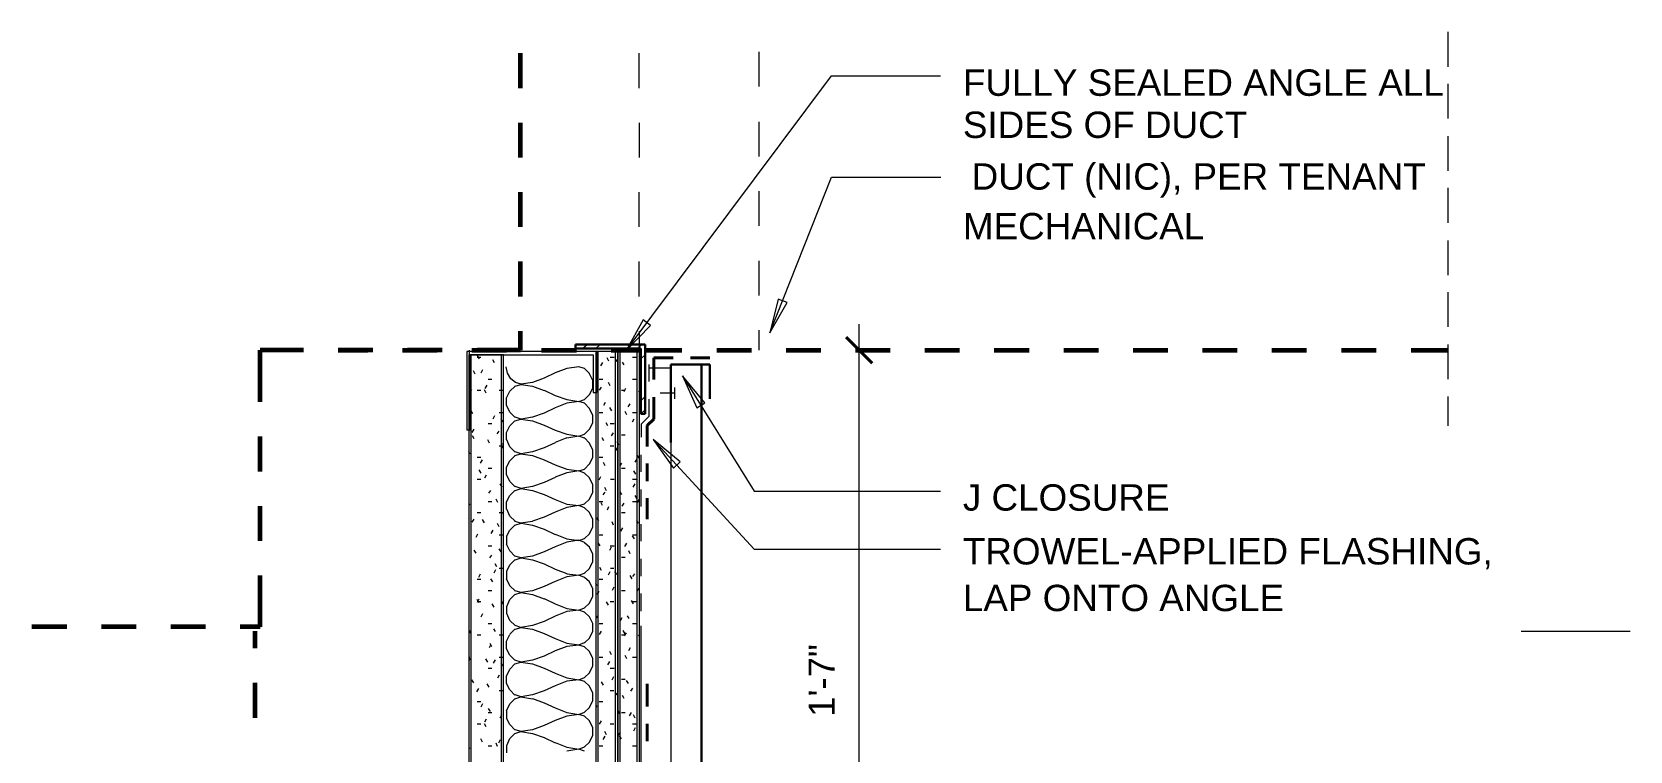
# Model space of a CAD drawing. Header units: inches. Extents: x -293 to 39679, y -468 to 488.
# Drawn here: x 475.31 to 522.43, y 420.4 to 441.59 of the extents above; entities that cross this region are included whole.
import ezdxf

# ---------------------------------------------------------------- set-up
doc = ezdxf.new("R2010")
doc.units = ezdxf.units.IN
doc.header["$MEASUREMENT"] = 0
doc.layers.add('PDF_Geometry', color=7, linetype='Continuous')
doc.layers.add('PDF_Text', color=7, linetype='Continuous')
doc.styles.add('PDF Arial', font='arial.ttf')

msp = doc.modelspace()

# ---------------------------------------------------------------- linework, layer by layer
at = {"layer": 'PDF_Geometry', "color": 253, "lineweight": 9, "true_color": 0xa9a9a9}
for points in [[(517.05643, 441.58833), (517.05643, 440.56506)], [(517.05737, 440.06068), (517.05737, 439.03785)], [(517.05655, 438.51968), (517.05655, 437.49596)], [(517.05769, 436.99203), (517.05769, 435.96891)], [(517.05563, 435.44881), (517.05563, 434.42498)], [(517.05565, 433.92116), (517.05565, 432.89809)], [(517.05639, 432.38017), (517.05639, 431.35656)], [(517.05687, 430.85252), (517.05687, 429.97879)]]:
    msp.add_lwpolyline(points, dxfattribs=at)
at = {"layer": 'PDF_Geometry', "color": 253, "lineweight": 60, "true_color": 0xa9a9a9}
for points in [[(489.71769, 439.93763), (489.71769, 440.96126)], [(489.71802, 437.89305), (489.71802, 438.91549)], [(489.71685, 435.84492), (489.71685, 436.86751)], [(489.71838, 433.79915), (489.71838, 434.82174)], [(489.71874, 432.2171), (489.71874, 432.77598)], [(482.03754, 430.68704), (482.03754, 432.21562)], [(483.31976, 432.21562), (482.03754, 432.21562)], [(485.36555, 432.21562), (484.34266, 432.21562)], [(484.34266, 432.21562), (485.21572, 432.21562)], [(486.23862, 432.21562), (487.26151, 432.21562)], [(487.41134, 432.21562), (486.38845, 432.21562)], [(488.28441, 432.21562), (489.30874, 432.21562)], [(489.7179, 432.21562), (488.43568, 432.21562)], [(490.33164, 432.21562), (491.3675, 432.21562)], [(492.39183, 432.21562), (493.2649, 432.21562)], [(493.38736, 432.21562), (494.47796, 432.21562)], [(495.50086, 432.21562), (496.52519, 432.21562)], [(497.54809, 432.21562), (498.57098, 432.21562)], [(499.59388, 432.21562), (500.61677, 432.21562)], [(501.64111, 432.21562), (502.66401, 432.21562)], [(503.6869, 432.21562), (504.7098, 432.21562)], [(505.73269, 432.21562), (506.75559, 432.21562)], [(507.77992, 432.21562), (508.80282, 432.21562)], [(509.82571, 432.21562), (510.84861, 432.21562)], [(511.8715, 432.21562), (512.89584, 432.21562)], [(513.91873, 432.21562), (514.94163, 432.21562)], [(515.97893, 432.21562), (517.05657, 432.21562)], [(482.03705, 428.6419), (482.03705, 429.66508)], [(482.03782, 426.59667), (482.03782, 427.61932)], [(482.03754, 424.05881), (482.03754, 425.57356)], [(476.33589, 424.05925), (475.31236, 424.05925)], [(478.38154, 424.05925), (477.35941, 424.05925)], [(480.42859, 424.05925), (479.40507, 424.05925)], [(482.03758, 424.05925), (481.45212, 424.05925)]]:
    msp.add_lwpolyline(points, dxfattribs=at)
at = {"layer": 'PDF_Geometry', "lineweight": 9}
for points in [[(493.20999, 440.96126), (493.20999, 439.93763)], [(496.7427, 441.00128), (496.7427, 439.97748)], [(492.828, 432.20289), (498.88436, 440.29194)], [(498.88436, 440.29194), (502.10478, 440.29194)], [(493.21063, 438.91549), (493.21063, 437.89305)], [(496.74363, 438.94218), (496.74363, 437.91962)], [(497.07216, 432.722), (498.88557, 437.30557)], [(498.88557, 437.30557), (502.10614, 437.30557)], [(493.20923, 436.86751), (493.20923, 435.84492)], [(496.7438, 436.89641), (496.7438, 435.8737)], [(493.21005, 434.82174), (493.21005, 433.79915)], [(496.74362, 434.84843), (496.74362, 433.82572)], [(493.21065, 432.77598), (493.21065, 432.2171)], [(496.74304, 432.80266), (496.74304, 432.21628)], [(499.7047, 411.98482), (499.7047, 432.98056)], [(489.21258, 432.07997), (488.19028, 432.07997)], [(488.19028, 432.07997), (488.19028, 412.84482)], [(488.20373, 432.21562), (488.20373, 432.07875)], [(488.25795, 412.84482), (488.25795, 432.07997)], [(489.15931, 412.84482), (489.15931, 432.07997)], [(489.21258, 412.84482), (489.21258, 432.07997)], [(491.94223, 432.17559), (491.94223, 412.70789)], [(492.58323, 432.17559), (491.94223, 432.17559)], [(492.00993, 412.70789), (492.00993, 432.17559)], [(492.51409, 412.70789), (492.51409, 432.17559)], [(492.58323, 432.17559), (492.58323, 412.70789)], [(493.22423, 432.17559), (492.58323, 432.17559)], [(492.58323, 412.70789), (492.58323, 432.17559)], [(492.65093, 412.70789), (492.65093, 432.17559)], [(493.15653, 412.70789), (493.15653, 432.17559)], [(493.22423, 412.70789), (493.22423, 432.17559)], [(499.70337, 432.21562), (499.676, 432.21562)], [(499.70337, 432.21562), (500.46694, 432.21562)], [(488.1896, 431.68416), (488.21691, 431.68416)], [(488.43455, 432.01104), (488.54395, 432.01104)], [(488.50495, 431.95827), (488.45024, 432.05329)], [(488.60065, 431.6308), (488.54604, 431.53595)], [(488.95488, 431.83602), (488.9002, 431.93099)], [(489.33678, 431.5352), (489.29652, 431.72641)], [(491.08265, 431.67082), (490.74056, 431.54865)], [(491.43725, 431.72641), (491.08358, 431.67178)], [(491.60115, 431.67178), (491.43725, 431.72641)], [(491.75102, 431.52134), (491.60009, 431.67082)], [(492.13274, 431.84871), (492.07808, 431.75378)], [(492.32282, 431.88936), (492.26956, 431.98436)], [(492.36423, 432.01104), (492.47363, 432.01104)], [(492.58275, 431.97102), (492.52806, 431.87603)], [(492.77344, 431.78006), (492.72022, 431.86206)], [(493.01918, 432.01104), (493.12857, 432.01104)], [(494.15209, 431.68416), (493.51099, 431.68416)], [(494.15071, 431.79312), (494.15071, 416.30904)], [(488.25827, 431.05662), (488.20378, 431.15271)], [(488.38118, 431.50705), (488.32658, 431.60189)], [(488.72236, 431.17939), (488.66785, 431.08329)], [(488.76281, 431.35729), (488.87191, 431.35729)], [(489.43231, 431.37142), (489.33606, 431.53518)], [(489.40418, 431.00212), (489.55477, 431.15271)], [(489.56854, 431.26153), (489.43217, 431.37063)], [(489.55378, 431.15157), (489.73166, 431.20608)], [(489.73244, 431.20714), (489.56743, 431.26167)], [(489.73166, 431.20608), (490.07163, 431.15157)], [(490.0725, 431.26167), (489.73244, 431.20714)], [(490.07251, 431.15271), (490.41384, 431.02937)], [(490.41313, 431.38397), (490.07289, 431.26051)], [(490.74149, 431.54852), (490.41394, 431.38475)], [(491.84477, 431.31564), (491.74996, 431.51961)], [(491.84546, 431.09689), (491.84546, 431.31504)], [(492.03703, 431.35729), (492.14612, 431.35729)], [(492.36538, 431.16553), (492.30942, 431.26167)], [(493.0203, 431.35729), (493.12939, 431.35729)], [(494.49279, 431.4529), (496.60805, 428.05672)], [(488.27236, 431.05709), (488.21788, 430.96104)], [(488.43639, 431.03041), (488.54533, 431.03041)], [(488.70917, 430.94771), (488.6547, 431.04375)], [(489.09146, 431.03041), (489.2004, 431.03041)], [(489.3079, 430.59259), (489.3079, 430.81027)], [(489.30809, 430.81088), (489.40411, 431.0015)], [(490.41451, 431.03041), (490.74134, 430.8799)], [(490.74028, 430.8792), (491.08265, 430.75601)], [(491.43644, 430.70131), (491.08145, 430.64691)], [(491.08274, 430.7569), (491.43638, 430.70249)], [(491.43638, 430.70249), (491.60103, 430.7569)], [(491.59962, 430.64691), (491.43644, 430.70131)], [(491.59957, 430.75545), (491.75, 430.90588)], [(491.75063, 430.90642), (491.84526, 431.09712)], [(492.09203, 431.12603), (492.03753, 431.02995)], [(492.21379, 430.67462), (492.15941, 430.57873)], [(492.69223, 431.03041), (492.80117, 431.03041)], [(492.81387, 431.08378), (492.75939, 430.98771)], [(493.22298, 430.98761), (493.21008, 431.01484)], [(494.26124, 430.94813), (493.83852, 430.94813)], [(494.26058, 431.11046), (494.26058, 430.78353)], [(488.18976, 430.37443), (488.21692, 430.37443)], [(488.23221, 430.32106), (488.19076, 430.26676)], [(488.31345, 430.33423), (488.25912, 430.43002)], [(488.95346, 430.27881), (488.89916, 430.18308)], [(489.09029, 430.37443), (489.19892, 430.37443)], [(489.40375, 430.38775), (489.30789, 430.59235)], [(489.55395, 430.23768), (489.40386, 430.38777)], [(489.73191, 430.1845), (489.55477, 430.23879)], [(490.07334, 430.23879), (489.73191, 430.1845)], [(490.41332, 430.36109), (490.07314, 430.23817)], [(490.74046, 430.51007), (490.41293, 430.3599)], [(491.08191, 430.64794), (490.74131, 430.51199)], [(491.75165, 430.49768), (491.60139, 430.64794)], [(491.84537, 430.29222), (491.74955, 430.49673)], [(491.84606, 430.07353), (491.84606, 430.29215)], [(492.03628, 430.37443), (492.14635, 430.37443)], [(492.40629, 430.42981), (492.35194, 430.52564)], [(492.85536, 430.30533), (492.80103, 430.40111)], [(492.93874, 430.6346), (492.88293, 430.53872)], [(493.01971, 430.37443), (493.12835, 430.37443)], [(488.33909, 429.883), (488.28489, 429.78743)], [(488.76262, 430.04755), (488.87253, 430.04755)], [(489.07715, 429.82963), (489.02296, 429.74835)], [(489.19944, 430.0875), (489.14517, 430.1832)], [(489.30754, 429.56924), (489.30754, 429.78738)], [(489.30762, 429.7874), (489.40322, 429.97862)], [(489.40433, 429.9799), (489.55426, 430.12983)], [(489.55365, 430.12892), (489.73075, 430.1832)], [(489.73075, 430.1832), (490.07209, 430.12892)], [(490.07259, 430.12983), (490.41386, 430.00703)], [(490.41334, 430.0053), (490.74015, 429.85545)], [(490.74125, 429.85632), (491.08211, 429.73366)], [(491.08278, 429.73402), (491.43772, 429.67985)], [(491.43772, 429.67985), (491.60165, 429.73402)], [(491.59981, 429.73323), (491.74958, 429.883)], [(491.75012, 429.88294), (491.84576, 430.07424)], [(492.29545, 429.97859), (492.2412, 430.07424)], [(492.36536, 430.04755), (492.47385, 430.04755)], [(492.44639, 429.77404), (492.39079, 429.69278)], [(493.05995, 430.1832), (493.00567, 430.0875)], [(488.18867, 429.39157), (488.21714, 429.39157)], [(488.35251, 429.59628), (488.29835, 429.69177)], [(488.80318, 429.47403), (488.74905, 429.56947)], [(489.08966, 429.39157), (489.19926, 429.39157)], [(489.19926, 429.39157), (489.14375, 429.29621)], [(489.21259, 429.4064), (489.18554, 429.46051)], [(489.4043, 429.36434), (489.30886, 429.56947)], [(489.55385, 429.21545), (489.40441, 429.36489)], [(490.41353, 429.33821), (490.07342, 429.21582)], [(490.74027, 429.48719), (490.41276, 429.33768)], [(491.08261, 429.62506), (490.74208, 429.48828)], [(491.43596, 429.67843), (491.0811, 429.62427)], [(491.59985, 429.62427), (491.43596, 429.67843)], [(491.75084, 429.47545), (491.60124, 429.62506)], [(491.84594, 429.26881), (491.75054, 429.47385)], [(491.84518, 429.05161), (491.84518, 429.26927)], [(492.17401, 429.54384), (492.11987, 429.62506)], [(492.36342, 429.39157), (492.47302, 429.39157)], [(492.56944, 429.33821), (492.51537, 429.24286)], [(492.5834, 429.4748), (492.56916, 429.5161)], [(492.62337, 429.41974), (492.58208, 429.47385)], [(492.69279, 429.72068), (492.80112, 429.72068)], [(493.63295, 429.58281), (496.60598, 426.34909)], [(488.23089, 429.14764), (488.19107, 429.21591)], [(488.43571, 429.0647), (488.54515, 429.0647)], [(488.58525, 428.98242), (488.52984, 428.88722)], [(489.30859, 428.76536), (489.40378, 428.95574)], [(489.40452, 428.95625), (489.55521, 429.10695)], [(489.55354, 429.10628), (489.73129, 429.16031)], [(489.73283, 429.16186), (489.55505, 429.21591)], [(489.73129, 429.16031), (490.07256, 429.10628)], [(490.07276, 429.21591), (489.73283, 429.16186)], [(490.0741, 429.10695), (490.41387, 428.98469)], [(490.41248, 428.98242), (490.7407, 428.83181)], [(490.74074, 428.83344), (491.08295, 428.71132)], [(491.59997, 428.70959), (491.75051, 428.86012)], [(491.75097, 428.8609), (491.8462, 429.05135)], [(492.03745, 429.0647), (492.14547, 429.0647)], [(492.21489, 428.8072), (492.16092, 428.90237)], [(492.69091, 428.8868), (492.63694, 428.79165)], [(493.14265, 429.01133), (493.08865, 428.91612)], [(493.22442, 429.02449), (493.1704, 429.10695)], [(488.43652, 428.41094), (488.54565, 428.41094)], [(488.55781, 428.58715), (488.50247, 428.68223)], [(488.70927, 428.53324), (488.65396, 428.43823)], [(488.76364, 428.73782), (488.87293, 428.73782)], [(489.40483, 428.34237), (489.30839, 428.54658)], [(489.3086, 428.5459), (489.3086, 428.7645)], [(489.5537, 428.19181), (489.40351, 428.34201)], [(490.41366, 428.31532), (490.07363, 428.19207)], [(490.74001, 428.46431), (490.41394, 428.31404)], [(491.08323, 428.60218), (490.74136, 428.466)], [(491.43682, 428.65554), (491.08211, 428.60163)], [(491.08275, 428.71114), (491.43755, 428.65721)], [(491.59999, 428.58744), (491.43682, 428.65554)], [(491.43755, 428.65721), (491.60075, 428.71114)], [(491.75016, 428.45044), (491.59981, 428.58661)], [(491.84638, 428.24683), (491.74998, 428.45097)], [(492.07774, 428.47765), (492.02244, 428.38266)], [(492.36543, 428.41094), (492.47456, 428.41094)], [(492.69243, 428.73782), (492.80172, 428.73782)], [(493.02025, 428.41094), (493.12938, 428.41094)], [(493.11533, 428.56048), (493.05999, 428.65554)], [(488.18992, 428.08184), (488.21681, 428.08184)], [(488.83106, 428.08184), (488.77587, 427.99975)], [(489.17152, 428.17817), (489.1177, 428.27308)], [(489.30807, 427.74191), (489.40425, 427.93286)], [(489.40286, 427.93181), (489.55289, 428.08184)], [(489.55479, 428.08222), (489.73175, 428.13743)], [(489.73227, 428.1378), (489.55527, 428.19302)], [(489.73175, 428.13743), (490.07293, 428.08222)], [(490.07353, 428.19302), (489.73227, 428.1378)], [(490.07231, 428.08184), (490.41341, 427.95871)], [(490.41293, 427.95954), (490.74111, 427.80959)], [(491.75024, 427.8233), (491.84646, 428.02847)], [(491.84559, 428.02827), (491.84559, 428.24639)], [(492.20163, 428.02847), (492.14644, 427.9464)], [(492.25486, 428.06925), (492.19964, 428.16412)], [(492.70489, 427.95974), (492.65111, 428.04181)], [(493.08676, 428.27308), (493.03293, 428.17817)], [(493.1553, 427.83667), (493.10155, 427.93286)], [(496.60745, 428.05516), (502.10398, 428.05516)], [(488.21856, 427.68825), (488.1903, 427.64728)], [(488.43542, 427.42809), (488.5455, 427.42809)], [(488.76194, 427.75496), (488.87218, 427.75496)], [(489.05008, 427.72776), (488.99495, 427.8239)], [(489.09027, 427.42809), (489.19894, 427.42809)], [(489.21321, 427.45477), (489.17227, 427.38702)], [(489.30814, 427.52398), (489.30814, 427.74162)], [(489.40383, 427.31898), (489.30923, 427.5237)], [(490.74098, 427.44143), (490.41354, 427.29182)], [(491.08187, 427.57707), (490.74011, 427.44008)], [(490.74151, 427.81055), (491.0822, 427.67484)], [(491.0813, 427.67269), (491.43592, 427.63172)], [(491.43749, 427.63266), (491.08152, 427.57757)], [(491.43719, 427.63315), (491.60109, 427.68825)], [(491.59993, 427.56486), (491.43749, 427.63266)], [(491.60049, 427.68818), (491.75035, 427.8239)], [(491.75036, 427.42675), (491.60067, 427.56373)], [(491.84659, 427.22344), (491.75062, 427.42809)], [(492.03663, 427.75496), (492.14546, 427.75496)], [(492.13279, 427.63298), (492.09181, 427.71494)], [(492.31045, 427.59264), (492.26949, 427.4966)], [(492.69198, 427.42809), (492.80065, 427.42809)], [(492.76065, 427.7016), (492.70555, 427.61964)], [(493.0189, 427.75496), (493.12772, 427.75496)], [(493.21076, 427.8239), (493.15562, 427.72776)], [(488.20361, 427.23609), (488.18951, 427.25019)], [(488.33966, 427.23685), (488.28607, 427.14096)], [(488.65335, 427.12762), (488.59977, 427.22351)], [(488.89902, 426.90997), (488.84551, 426.81422)], [(489.09138, 427.00537), (489.03641, 427.10121)], [(489.30879, 426.71847), (489.40455, 426.90997)], [(489.55483, 427.1696), (489.40389, 427.31913)], [(489.40422, 426.9096), (489.55358, 427.05896)], [(489.73117, 427.11294), (489.55355, 427.16792)], [(489.55446, 427.05958), (489.73205, 427.11455)], [(490.07233, 427.16792), (489.73117, 427.11294)], [(489.73205, 427.11455), (490.07313, 427.05958)], [(490.07211, 427.05896), (490.41311, 426.93637)], [(490.41502, 427.29244), (490.07368, 427.16973)], [(490.41316, 426.93666), (490.7413, 426.78597)], [(491.75067, 426.80132), (491.84647, 427.00559)], [(491.84575, 427.00495), (491.84575, 427.22351)], [(492.02304, 427.18097), (491.96803, 427.27688)], [(492.45941, 427.05872), (492.41853, 427.15458)], [(492.72065, 426.97891), (492.66572, 426.88312)], [(493.19736, 427.10095), (493.14237, 427.19683)], [(488.19105, 426.77433), (488.21779, 426.77433)], [(488.44939, 426.78767), (488.39591, 426.69197)], [(488.76213, 426.44523), (488.87174, 426.44523)], [(489.09174, 426.77433), (489.2001, 426.77433)], [(489.40403, 426.2956), (489.30845, 426.50082)], [(489.30891, 426.50066), (489.30891, 426.71874)], [(491.08203, 426.55419), (490.74038, 426.41781)], [(490.74204, 426.78767), (491.08263, 426.65116)], [(491.43646, 426.60978), (491.08207, 426.55493)], [(491.08215, 426.64981), (491.4366, 426.60902)], [(491.43617, 426.60829), (491.59934, 426.66315)], [(491.601, 426.54228), (491.43646, 426.60978)], [(491.75026, 426.40448), (491.59983, 426.54085)], [(491.60153, 426.66449), (491.75072, 426.80101)], [(492.06377, 426.44525), (492.00894, 426.54085)], [(492.03865, 426.77433), (492.14702, 426.77433)], [(492.36391, 426.44523), (492.47352, 426.44523)], [(492.84156, 426.5275), (492.78673, 426.43191)], [(493.0733, 426.64974), (493.01842, 426.74542)], [(493.02096, 426.77433), (493.12932, 426.77433)], [(488.4086, 426.22742), (488.35382, 426.32293)], [(488.85937, 426.17394), (488.80463, 426.09253)], [(489.1444, 426.26743), (489.08961, 426.36295)], [(489.40391, 425.88598), (489.55401, 426.03608)], [(489.55431, 426.14598), (489.40404, 426.29624)], [(489.73159, 426.0903), (489.55335, 426.14504)], [(489.55529, 426.03695), (489.73208, 426.09167)], [(490.07263, 426.14504), (489.73159, 426.0903)], [(489.73208, 426.09167), (490.07304, 426.03695)], [(490.07164, 426.03608), (490.41392, 425.91263)], [(490.41469, 426.26956), (490.07346, 426.14739)], [(490.74168, 426.41855), (490.41428, 426.2682)], [(491.75075, 425.77795), (491.84612, 425.98271)], [(491.84649, 426.20007), (491.75095, 426.4052)], [(491.84699, 425.98304), (491.84699, 426.20063)], [(491.94212, 426.2829), (491.94212, 426.2829)], [(492.39165, 426.4052), (492.33685, 426.30966)], [(492.69208, 426.11835), (492.80154, 426.11835)], [(492.95151, 426.21479), (492.91078, 426.29624)], [(496.60674, 426.34961), (502.10478, 426.34961)], [(488.19113, 425.79147), (488.21775, 425.79147)], [(488.53042, 425.61358), (488.47581, 425.51837)], [(488.9802, 425.73588), (488.92696, 425.64062)], [(489.02227, 425.83246), (488.96759, 425.91378)], [(489.09075, 425.79147), (489.20005, 425.79147)], [(489.30924, 425.69644), (489.40457, 425.88709)], [(489.3094, 425.47735), (489.3094, 425.69586)], [(490.41309, 425.91378), (490.74117, 425.76376)], [(491.08182, 425.53131), (490.74029, 425.39554)], [(490.74223, 425.76479), (491.0827, 425.62888)], [(491.08123, 425.62692), (491.4369, 425.58632)], [(491.43787, 425.5869), (491.08226, 425.5323)], [(491.43657, 425.58565), (491.60041, 425.64027)], [(491.60167, 425.5183), (491.43787, 425.5869)], [(491.75117, 425.3822), (491.60001, 425.51797)], [(491.60079, 425.64222), (491.75072, 425.77813)], [(492.10601, 425.72354), (492.05136, 425.80482)], [(492.35199, 425.68252), (492.29737, 425.58727)], [(492.36556, 425.79147), (492.47346, 425.79147)], [(492.55622, 425.60061), (492.50159, 425.69586)], [(493.00614, 425.47836), (492.95154, 425.57356)], [(493.07382, 425.62692), (493.01921, 425.54571)], [(488.43605, 425.4646), (488.5452, 425.4646)], [(488.76297, 425.1355), (488.87196, 425.1355)], [(488.90016, 425.38278), (488.84558, 425.47794)], [(489.40532, 425.27363), (489.30877, 425.47794)], [(489.40465, 424.86377), (489.55408, 425.0132)], [(489.55485, 425.12377), (489.40526, 425.27336)], [(489.73165, 425.06766), (489.55421, 425.12215)], [(489.55436, 425.01431), (489.73176, 425.06879)], [(490.07256, 425.12215), (489.73165, 425.06766)], [(489.73176, 425.06879), (490.07399, 425.01431)], [(490.07218, 425.0132), (490.41293, 424.8903)], [(490.41359, 425.24446), (490.07249, 425.12144)], [(490.742, 425.39566), (490.41327, 425.24599)], [(491.84598, 425.1781), (491.75086, 425.38232)], [(491.84638, 424.95973), (491.84638, 425.17775)], [(491.98205, 425.27155), (491.94149, 425.34007)], [(492.02327, 425.10881), (491.96878, 425.01381)], [(492.0378, 425.4646), (492.14694, 425.4646)], [(492.47297, 425.23111), (492.41845, 425.13606)], [(492.69207, 425.1355), (492.80106, 425.1355)], [(493.1976, 425.19109), (493.14309, 425.09605)], [(488.4356, 424.80862), (488.54443, 424.80862)], [(488.49151, 424.76931), (488.43569, 424.86421)], [(488.49109, 424.87755), (488.43666, 424.78265)], [(488.93945, 424.64484), (488.88505, 424.73969)], [(489.212, 424.8353), (489.15758, 424.74041)], [(489.30933, 424.65906), (489.40423, 424.86421)], [(489.30986, 424.45467), (489.30986, 424.65963)], [(490.41402, 424.89089), (490.74202, 424.74015)], [(490.74018, 424.73969), (491.08191, 424.60299)], [(491.08265, 424.60404), (491.43672, 424.54968)], [(491.43762, 424.55067), (491.08363, 424.51026)], [(491.43649, 424.54907), (491.5996, 424.61738)], [(491.60208, 424.49632), (491.43762, 424.55067)], [(491.60099, 424.61855), (491.75164, 424.75525)], [(491.75178, 424.75459), (491.84672, 424.95983)], [(492.31042, 424.70041), (492.25601, 424.79528)], [(492.36464, 424.80862), (492.47347, 424.80862)], [(493.04662, 424.74041), (492.9908, 424.8353)], [(493.01902, 424.80862), (493.12785, 424.80862)], [(488.19062, 424.48174), (488.21709, 424.48174)], [(488.59819, 424.43949), (488.54387, 424.34338)], [(488.76364, 424.15486), (488.87355, 424.15486)], [(489.40481, 424.25027), (489.31008, 424.45506)], [(489.55497, 424.10016), (489.40465, 424.25048)], [(489.73127, 424.04503), (489.55462, 424.09927)], [(490.07204, 424.09927), (489.73127, 424.04503)], [(490.41381, 424.22157), (490.07286, 424.09911)], [(490.74186, 424.37278), (490.4146, 424.22238)], [(491.08253, 424.50843), (490.74115, 424.37187)], [(491.75018, 424.35854), (491.60109, 424.49508)], [(491.84636, 424.15474), (491.75167, 424.35944)], [(491.84664, 423.93644), (491.84664, 424.15486)], [(491.98265, 424.37278), (491.94226, 424.31847)], [(492.03724, 424.15486), (492.14715, 424.15486)], [(492.70534, 424.33053), (492.65104, 424.23446)], [(492.92392, 424.30396), (492.8696, 424.38612)], [(493.01946, 424.15486), (493.12937, 424.15486)], [(493.26562, 424.08593), (493.26562, 416.54211)], [(488.2587, 423.86771), (488.20449, 423.96363)], [(488.435, 423.82576), (488.54475, 423.82576)], [(488.9806, 423.92163), (488.92638, 424.00366)], [(489.08933, 423.82576), (489.19908, 423.82576)], [(489.30716, 423.63488), (489.40302, 423.8391)], [(489.30757, 423.4166), (489.30757, 423.63453)], [(489.40494, 423.84017), (489.55369, 423.99031)], [(489.55577, 423.99167), (489.73237, 424.0459)], [(489.73237, 424.0459), (490.07306, 423.99167)], [(490.07225, 423.99031), (490.41425, 423.86797)], [(490.41443, 423.86801), (490.74096, 423.71795)], [(490.7408, 423.7168), (491.08238, 423.58073)], [(491.60018, 423.59406), (491.75015, 423.73015)], [(491.75041, 423.73041), (491.84493, 423.93472)], [(492.09094, 423.93472), (492.03673, 423.83882)], [(492.69159, 423.82576), (492.79995, 423.82576)], [(492.80154, 423.85438), (492.74733, 423.95029)], [(492.82789, 423.88135), (492.7737, 423.79937)], [(493.22366, 423.78548), (493.19588, 423.82576)], [(488.2297, 423.12976), (488.18953, 423.0619)], [(488.1905, 423.17201), (488.2182, 423.17201)], [(488.84593, 423.54113), (488.79182, 423.4454)], [(488.87313, 423.47207), (488.81763, 423.56782)], [(489.09089, 423.17201), (489.20032, 423.17201)], [(489.40361, 423.22524), (489.30793, 423.41661)], [(489.55413, 423.07574), (489.40311, 423.22538)], [(490.41347, 423.19869), (490.07267, 423.07539)], [(490.74115, 423.3499), (490.41398, 423.20018)], [(491.08268, 423.48554), (490.74145, 423.3496)], [(491.43604, 423.52557), (491.08087, 423.48395)], [(491.08211, 423.58116), (491.43737, 423.52704)], [(491.59975, 423.47146), (491.43604, 423.52557)], [(491.43724, 423.5265), (491.601, 423.5945)], [(491.75138, 423.33627), (491.60019, 423.4722)], [(491.84567, 423.12918), (491.75002, 423.33433)], [(491.84582, 422.91094), (491.84582, 423.12976)], [(491.95541, 423.36272), (491.94154, 423.37658)], [(492.03724, 423.17201), (492.14667, 423.17201)], [(492.40431, 423.23869), (492.35025, 423.33433)], [(492.8545, 423.11644), (492.80047, 423.21203)], [(492.95263, 423.44552), (492.89715, 423.34982)], [(493.01936, 423.17201), (493.12879, 423.17201)], [(488.7493, 423.02086), (488.6939, 423.11642)], [(488.76408, 422.84513), (488.87335, 422.84513)], [(488.96718, 423.08973), (488.91317, 422.99419)], [(489.19945, 422.89861), (489.14547, 422.99412)], [(489.30761, 422.61153), (489.40304, 422.81622)], [(489.40468, 422.81796), (489.55415, 422.96743)], [(489.55342, 422.96681), (489.73061, 423.0208)], [(489.73172, 423.02239), (489.55448, 423.07639)], [(489.73061, 423.0208), (490.07253, 422.96681)], [(490.07234, 423.07639), (489.73172, 423.02239)], [(490.07313, 422.96743), (490.41359, 422.84426)], [(490.41425, 422.84513), (490.74207, 422.69574)], [(490.74078, 422.69392), (491.08221, 422.55708)], [(491.60053, 422.57041), (491.74982, 422.70726)], [(491.75022, 422.70706), (491.84569, 422.91184)], [(492.33766, 423.03636), (492.28367, 422.94084)], [(492.36457, 422.84513), (492.47385, 422.84513)], [(488.18917, 422.18915), (488.21675, 422.18915)], [(488.33916, 422.40739), (488.2853, 422.50269)], [(488.47717, 422.24474), (488.42199, 422.14956)], [(488.79053, 422.28514), (488.73532, 422.38039)], [(489.09105, 422.64055), (489.03715, 422.5452)], [(489.08978, 422.18915), (489.19873, 422.18915)], [(489.3079, 422.39333), (489.3079, 422.61165)], [(489.40328, 422.20323), (489.30803, 422.39373)], [(489.55308, 422.05215), (489.40412, 422.20249)], [(490.74255, 422.32702), (490.41411, 422.1766)], [(491.08217, 422.46266), (490.74109, 422.32596)], [(491.43699, 422.50269), (491.08204, 422.46125)], [(491.08231, 422.55828), (491.43734, 422.50302)], [(491.59996, 422.44744), (491.43699, 422.50269)], [(491.43731, 422.50393), (491.60033, 422.57162)], [(491.7505, 422.31262), (491.60138, 422.44932)], [(491.84609, 422.10722), (491.7495, 422.31145)], [(492.16057, 422.34071), (492.10672, 422.43598)], [(492.36396, 422.18915), (492.47292, 422.18915)], [(492.45968, 422.58496), (492.40579, 422.48963)], [(492.69108, 422.51603), (492.8002, 422.51603)], [(492.89669, 422.39453), (492.84145, 422.476)], [(493.02005, 422.25809), (492.96486, 422.16289)], [(488.43568, 421.86227), (488.54448, 421.86227)], [(488.59837, 421.79334), (488.54468, 421.69834)], [(489.30878, 421.5882), (489.40378, 421.79334)], [(489.40515, 421.79438), (489.55532, 421.94455)], [(489.55362, 421.9428), (489.73138, 421.99792)], [(489.73152, 421.99837), (489.55509, 422.05351)], [(489.73138, 421.99792), (490.07175, 421.9428)], [(490.07335, 422.05351), (489.73152, 421.99837)], [(490.41385, 422.17581), (490.07321, 422.05307)], [(490.07333, 421.94455), (490.41362, 421.82194)], [(490.41474, 421.82225), (490.74245, 421.67216)], [(491.75067, 421.68373), (491.8457, 421.88896)], [(491.84608, 421.88905), (491.84608, 422.10688)], [(491.96973, 421.73997), (491.9422, 421.69868)], [(492.03701, 421.86227), (492.1458, 421.86227)], [(492.58294, 422.13578), (492.52916, 422.05443)], [(492.77482, 421.94507), (492.71969, 422.04017)], [(488.70844, 421.34416), (488.65485, 421.24798)], [(488.76321, 421.5354), (488.87322, 421.5354)], [(488.83162, 421.56276), (488.77658, 421.6577)], [(489.15911, 421.46646), (489.10412, 421.37161)], [(489.40362, 421.17984), (489.3088, 421.37085)], [(489.30893, 421.37006), (489.30893, 421.58876)], [(490.73996, 421.30191), (490.41301, 421.15218)], [(491.08358, 421.42644), (490.74133, 421.30411)], [(490.74142, 421.67104), (491.08267, 421.53482)], [(491.43715, 421.47981), (491.08244, 421.42481)], [(491.08313, 421.5354), (491.43792, 421.48039)], [(491.43662, 421.47998), (491.60028, 421.54874)], [(491.60076, 421.42481), (491.43715, 421.47981)], [(491.60011, 421.54815), (491.75011, 421.68438)], [(491.75159, 421.29036), (491.60177, 421.42644)], [(491.84571, 421.0839), (491.74955, 421.28857)], [(492.09159, 421.28857), (492.03664, 421.19241)], [(492.65002, 421.49386), (492.59638, 421.58876)], [(492.69208, 421.5354), (492.8021, 421.5354)], [(492.97949, 421.5354), (492.92449, 421.44051)], [(493.1019, 421.37161), (493.04691, 421.46646)], [(488.18954, 420.87942), (488.21696, 420.87942)], [(488.43493, 421.2063), (488.54341, 421.2063)], [(488.70819, 421.11017), (488.65326, 421.2063)], [(489.30919, 420.56626), (489.40375, 420.77046)], [(489.55406, 421.02996), (489.40441, 421.17961)], [(489.40488, 420.77218), (489.55436, 420.92167)], [(489.55444, 420.92017), (489.73139, 420.97504)], [(489.73195, 420.97574), (489.55495, 421.03063)], [(489.73139, 420.97504), (490.07295, 420.92017)], [(490.07359, 421.03063), (489.73195, 420.97574)], [(490.07276, 420.92167), (490.41424, 420.79824)], [(490.41346, 421.15293), (490.073, 421.03075)], [(490.41259, 420.79714), (490.74018, 420.64774)], [(491.75026, 420.66179), (491.84624, 420.86608)], [(491.84552, 420.86578), (491.84552, 421.08399)], [(492.20097, 420.83939), (492.14613, 420.74343)], [(492.25539, 420.87901), (492.20052, 420.97504)], [(492.36353, 421.2063), (492.47338, 421.2063)], [(492.65162, 420.96169), (492.59675, 420.86568)], [(492.69197, 420.75677), (492.63713, 420.85273)], [(493.01852, 421.2063), (493.12838, 421.2063)], [(493.10127, 421.08399), (493.04638, 420.98793)], [(488.21617, 420.49695), (488.1888, 420.4422)], [(488.5993, 420.66119), (488.54448, 420.75712)], [(488.76284, 420.55254), (488.87237, 420.55254)], [(489.03589, 420.53894), (488.9948, 420.63482)], [(489.11865, 420.73043), (489.06384, 420.63452)], [(489.30917, 420.34818), (489.30917, 420.56588)], [(490.74122, 420.64816), (491.08228, 420.51118)], [(491.43644, 420.45692), (491.08198, 420.40218)], [(491.08308, 420.51252), (491.43763, 420.45776)], [(491.60067, 420.40218), (491.43644, 420.45692)], [(491.4378, 420.45741), (491.60071, 420.52586)], [(491.60021, 420.52452), (491.75089, 420.6615)], [(492.03783, 420.55254), (492.14599, 420.55254)], [(493.01951, 420.55254), (493.12904, 420.55254)]]:
    msp.add_lwpolyline(points, dxfattribs=at)
for points in [[(497.07122, 432.7205), (497.57579, 433.62089), (497.31626, 433.71659)], [(492.82794, 432.20191), (493.55101, 432.93944), (493.33264, 433.10286)], [(494.49279, 431.4529), (494.91642, 430.51231), (495.14761, 430.66166)], [(493.63295, 429.58281), (494.23269, 428.73663), (494.42358, 428.92752)]]:
    msp.add_lwpolyline(points, close=True, dxfattribs=at)
at = {"layer": 'PDF_Geometry', "lineweight": 40}
for points in [[(499.70383, 432.21568), (499.32142, 432.59809)], [(499.70337, 432.21562), (500.08516, 431.83383)], [(494.21979, 431.98436), (493.64695, 431.98436)], [(493.64695, 431.98436), (493.64695, 431.34388)], [(495.2978, 431.98436), (494.72497, 431.98436)], [(493.64819, 430.82583), (493.64819, 430.18422)], [(493.4552, 429.99196), (493.4552, 429.37833)], [(493.64695, 430.1832), (493.45557, 429.99181)], [(493.45554, 428.87346), (493.45554, 428.35509)], [(493.45591, 427.85058), (493.45591, 427.23694)], [(493.45614, 421.71229), (493.45614, 422.38039)], [(493.45519, 420.68724), (493.45519, 421.2063)]]:
    msp.add_lwpolyline(points, dxfattribs=at)
at = {"layer": 'PDF_Geometry', "lineweight": 18}
for points in [[(491.9696, 432.17559), (488.13511, 432.17559)], [(488.13511, 432.17559), (488.13511, 429.86943)], [(488.2306, 429.86978), (488.2306, 432.07997)], [(488.2306, 432.07997), (491.8605, 432.07997)], [(491.8605, 432.07997), (491.8605, 430.9612)], [(491.9696, 430.96129), (491.9696, 432.17559)], [(493.51075, 431.28835), (493.51075, 431.79312)], [(491.86028, 430.96148), (491.96919, 430.96148)], [(493.51029, 430.2648), (493.51029, 430.77024)], [(493.27915, 430.03402), (493.5106, 430.26547)], [(488.13461, 429.86966), (488.23018, 429.86966)], [(493.27954, 429.65169), (493.27954, 430.03421)], [(493.27876, 428.62889), (493.27876, 429.13363)], [(493.27895, 427.60541), (493.27895, 428.11075)], [(493.27883, 426.58336), (493.27883, 427.08787)], [(493.27789, 425.5577), (493.27789, 426.06276)], [(493.27825, 424.52171), (493.27825, 425.03988)], [(493.27801, 423.49838), (493.27801, 424.017)], [(493.27846, 422.47507), (493.27846, 422.99412)], [(493.27811, 421.45316), (493.27811, 421.97123)], [(493.27822, 420.4299), (493.27822, 420.94835)]]:
    msp.add_lwpolyline(points, dxfattribs=at)
at = {"layer": 'PDF_Geometry', "lineweight": 30}
for points in [[(491.34188, 432.25787), (493.26556, 432.25787)], [(491.34211, 432.38017), (491.34211, 432.25762)], [(493.38789, 432.38017), (491.34211, 432.38017)], [(493.26556, 432.25787), (493.26556, 430.33419)], [(493.38789, 430.33439), (493.38789, 432.38017)], [(494.15071, 431.79312), (495.29688, 431.79312)], [(494.15071, 431.79312), (494.15071, 429.48784)], [(495.0524, 416.30904), (495.0524, 431.79312)], [(495.29688, 431.79312), (495.29688, 430.78357)], [(493.26473, 430.3344), (493.38764, 430.3344)]]:
    msp.add_lwpolyline(points, dxfattribs=at)
at = {"layer": 'PDF_Geometry', "color": 250, "lineweight": 9, "true_color": 0x191919}
for points in [[(491.54539, 432.25762), (491.68236, 432.38017)], [(491.94186, 432.25762), (492.06441, 432.38017)], [(493.16876, 432.25762), (493.29274, 432.38017)], [(493.26437, 431.95759), (493.38819, 432.07997)], [(493.26579, 430.71644), (493.38754, 430.85252)], [(493.26471, 430.33373), (493.38768, 430.45671)]]:
    msp.add_lwpolyline(points, dxfattribs=at)
at = {"layer": 'PDF_Geometry', "lineweight": 60}
for points in [[(481.88634, 423.93472), (481.88634, 423.43019)], [(481.8862, 422.40707), (481.8862, 421.3841)]]:
    msp.add_lwpolyline(points, dxfattribs=at)
at = {"layer": 'PDF_Geometry', "color": 161, "lineweight": 9, "true_color": 0xa9a9ff}
msp.add_lwpolyline([(519.22445, 423.93472), (522.43094, 423.93472)], dxfattribs=at)

# ---------------------------------------------------------------- texts
at = {"layer": 'PDF_Text', "char_height": 0.777139, "attachment_point": 7, "style": 'PDF Arial'}
for s, insert in [('FULLY SEALED ANGLE ALL', (502.75972, 439.69593)), ('SIDES OF DUCT', (502.75972, 438.4545)), ('DUCT (NIC), PER TENANT', (503.01892, 436.70832)), ('MECHANICAL', (502.75972, 435.46689)), ('J CLOSURE', (502.75972, 427.47265)), ('TROWEL-APPLIED FLASHING,', (502.75972, 425.75375)), ('LAP ONTO ANGLE', (502.75972, 424.51232))]:
    msp.add_mtext(s, dxfattribs=dict(at, insert=insert))
at = {"layer": 'PDF_Text', "insert": (498.98087, 421.41182), "char_height": 0.769171, "attachment_point": 7, "rotation": 90, "style": 'PDF Arial'}
msp.add_mtext('1\'-7"', dxfattribs=at)

doc.saveas('drawing.dxf')
